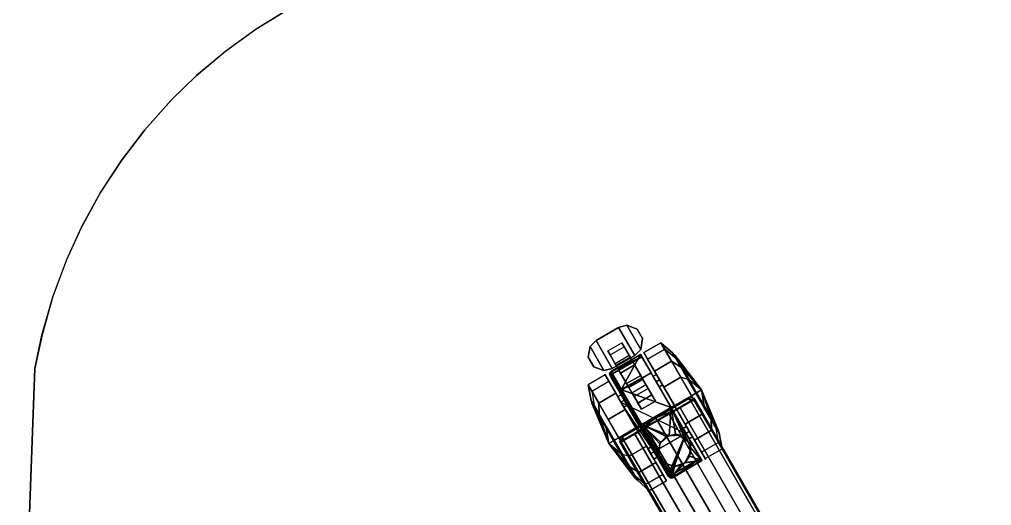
# Model space of a CAD drawing. Header units: inches. Extents: x -1507 to 39677, y -2256 to 26424.
# Drawn here: x 2665.9 to 2684.68, y 1595.8 to 1605.19 of the extents above; entities that cross this region are included whole.
import ezdxf

# ---------------------------------------------------------------- set-up
doc = ezdxf.new("R2010")
doc.units = ezdxf.units.IN
doc.layers.add('table leg', color=7, linetype='Continuous')
doc.layers.add('table top', color=7, linetype='Continuous')

msp = doc.modelspace()

# ---------------------------------------------------------------- linework, layer by layer
at = {"layer": 'table leg'}
for points in [[(2677.351, 1598.447, 120.609), (2677.038, 1598.988, 120.609), (2677.471, 1599.238, 120.609), (2677.784, 1598.697, 120.609)], [(2677.351, 1598.447, 120.769), (2677.784, 1598.697, 120.769), (2677.471, 1599.238, 120.769), (2677.038, 1598.988, 120.769)], [(2677.471, 1599.238, 120.769), (2677.471, 1599.238, 120.609), (2677.038, 1598.988, 120.609), (2677.038, 1598.988, 120.769)], [(2677.471, 1599.238, 120.609), (2677.631, 1599.28, 120.609), (2677.9, 1598.814, 120.609), (2677.784, 1598.697, 120.609)], [(2677.471, 1599.238, 120.769), (2677.784, 1598.697, 120.769), (2677.9, 1598.814, 120.769), (2677.631, 1599.28, 120.769)], [(2677.631, 1599.28, 120.609), (2677.471, 1599.238, 120.609), (2677.471, 1599.238, 120.769), (2677.631, 1599.28, 120.769)], [(2677.9, 1598.814, 120.609), (2677.631, 1599.28, 120.609), (2677.829, 1599.206, 120.609), (2677.935, 1599.023, 120.609)], [(2677.9, 1598.814, 120.769), (2677.935, 1599.023, 120.769), (2677.829, 1599.206, 120.769), (2677.631, 1599.28, 120.769)], [(2677.829, 1599.206, 120.769), (2677.829, 1599.206, 120.609), (2677.631, 1599.28, 120.609), (2677.631, 1599.28, 120.769)], [(2677.935, 1599.023, 120.609), (2677.829, 1599.206, 120.609), (2677.829, 1599.206, 120.769), (2677.935, 1599.023, 120.769)], [(2676.922, 1598.871, 120.609), (2677.038, 1598.988, 120.609), (2677.351, 1598.447, 120.609), (2677.191, 1598.405, 120.609)], [(2676.922, 1598.871, 120.769), (2677.191, 1598.405, 120.769), (2677.351, 1598.447, 120.769), (2677.038, 1598.988, 120.769)], [(2677.038, 1598.988, 120.769), (2677.038, 1598.988, 120.609), (2676.922, 1598.871, 120.609), (2676.922, 1598.871, 120.769)], [(2677.9, 1598.814, 120.769), (2677.9, 1598.814, 120.609), (2677.935, 1599.023, 120.609), (2677.935, 1599.023, 120.769)], [(2678.291, 1598.943, 121.138), (2678.363, 1598.819, 120.329), (2678.031, 1598.628, 120.329), (2677.96, 1598.752, 121.138)], [(2678.496, 1598.587, 121.848), (2678.291, 1598.943, 121.138), (2677.96, 1598.752, 121.138), (2678.165, 1598.396, 121.848)], [(2678.496, 1598.587, 121.848), (2678.677, 1598.472, 121.622), (2678.522, 1598.74, 121.086), (2678.291, 1598.943, 121.138)], [(2678.291, 1598.943, 121.138), (2678.522, 1598.74, 121.086), (2678.576, 1598.646, 120.477), (2678.363, 1598.819, 120.329)], [(2676.993, 1598.479, 120.609), (2676.887, 1598.662, 120.609), (2676.922, 1598.871, 120.609), (2677.191, 1598.405, 120.609)], [(2676.993, 1598.479, 120.769), (2677.191, 1598.405, 120.769), (2676.922, 1598.871, 120.769), (2676.887, 1598.662, 120.769)], [(2676.922, 1598.871, 120.609), (2676.887, 1598.662, 120.609), (2676.887, 1598.662, 120.769), (2676.922, 1598.871, 120.769)], [(2677.58, 1598.864, 120.205), (2677.738, 1598.592, 119.937), (2677.465, 1598.434, 119.937), (2677.308, 1598.707, 120.205)], [(2677.784, 1598.697, 120.609), (2677.9, 1598.814, 120.609), (2677.9, 1598.814, 120.769), (2677.784, 1598.697, 120.769)], [(2678.363, 1598.819, 120.329), (2678.677, 1598.275, 119.802), (2678.346, 1598.084, 119.802), (2678.031, 1598.628, 120.329)], [(2678.363, 1598.819, 120.329), (2678.576, 1598.646, 120.477), (2678.812, 1598.236, 120.08), (2678.677, 1598.275, 119.802)], [(2676.887, 1598.662, 120.769), (2676.887, 1598.662, 120.609), (2676.993, 1598.479, 120.609), (2676.993, 1598.479, 120.769)], [(2677.337, 1598.381, 121.126), (2677.337, 1598.381, 121.126), (2677.895, 1598.715, 121.132), (2677.329, 1598.395, 121.095)], [(2677.92, 1598.67, 120.529), (2677.92, 1598.67, 120.529), (2677.329, 1598.395, 121.095), (2677.895, 1598.715, 121.132)], [(2677.329, 1598.395, 121.095), (2677.329, 1598.395, 121.095), (2677.92, 1598.67, 120.529), (2677.358, 1598.345, 120.529)], [(2677.529, 1598.048, 121.835), (2677.529, 1598.048, 121.835), (2677.895, 1598.715, 121.132), (2677.337, 1598.381, 121.126)], [(2677.351, 1598.447, 120.769), (2677.351, 1598.447, 120.609), (2677.784, 1598.697, 120.609), (2677.784, 1598.697, 120.769)], [(2677.696, 1598.664, 120.373), (2677.679, 1598.694, 120.609), (2677.406, 1598.537, 120.609), (2677.423, 1598.507, 120.373)], [(2677.782, 1598.516, 120.208), (2677.696, 1598.664, 120.373), (2677.423, 1598.507, 120.373), (2677.509, 1598.358, 120.208)], [(2677.738, 1598.592, 119.937), (2677.944, 1598.234, 119.911), (2677.672, 1598.077, 119.911), (2677.465, 1598.434, 119.937)], [(2677.895, 1598.715, 121.132), (2677.895, 1598.715, 121.132), (2677.529, 1598.048, 121.835), (2678.099, 1598.361, 121.847)], [(2678.882, 1597.919, 122.129), (2678.496, 1598.587, 121.848), (2678.165, 1598.396, 121.848), (2678.551, 1597.728, 122.129)], [(2678.882, 1597.919, 122.129), (2678.967, 1597.968, 121.833), (2678.677, 1598.472, 121.622), (2678.496, 1598.587, 121.848)], [(2678.612, 1598.613, 120.504), (2678.576, 1598.646, 120.477), (2678.522, 1598.74, 121.086), (2678.561, 1598.701, 121.077)], [(2678.561, 1598.701, 121.077), (2678.522, 1598.74, 121.086), (2678.677, 1598.472, 121.622), (2678.707, 1598.449, 121.58)], [(2679.075, 1598.031, 120.929), (2679.075, 1598.031, 120.929), (2678.561, 1598.701, 121.077), (2678.707, 1598.449, 121.58)], [(2679.075, 1598.031, 120.929), (2679.075, 1598.031, 120.929), (2678.612, 1598.613, 120.504), (2678.561, 1598.701, 121.077)], [(2678.834, 1598.227, 120.13), (2678.812, 1598.236, 120.08), (2678.576, 1598.646, 120.477), (2678.612, 1598.613, 120.504)], [(2678.834, 1598.227, 120.13), (2678.834, 1598.227, 120.13), (2678.612, 1598.613, 120.504), (2679.075, 1598.031, 120.929)], [(2676.993, 1598.479, 120.609), (2677.191, 1598.405, 120.609), (2677.191, 1598.405, 120.769), (2676.993, 1598.479, 120.769)], [(2677.191, 1598.405, 120.769), (2677.191, 1598.405, 120.609), (2677.351, 1598.447, 120.609), (2677.351, 1598.447, 120.769)], [(2677.494, 1598.004, 121.811), (2677.507, 1598.029, 121.829), (2677.308, 1598.374, 121.094), (2677.299, 1598.342, 121.091)], [(2677.334, 1598.319, 120.529), (2677.334, 1598.319, 120.529), (2677.299, 1598.342, 121.091), (2677.308, 1598.374, 121.094)], [(2677.308, 1598.374, 121.094), (2677.308, 1598.374, 121.094), (2677.329, 1598.395, 121.095), (2677.338, 1598.323, 120.529)], [(2677.329, 1598.395, 121.095), (2677.329, 1598.395, 121.095), (2677.308, 1598.374, 121.094), (2677.337, 1598.381, 121.126)], [(2677.337, 1598.381, 121.126), (2677.308, 1598.374, 121.094), (2677.507, 1598.029, 121.829), (2677.529, 1598.048, 121.835)], [(2677.308, 1598.374, 121.094), (2677.308, 1598.374, 121.094), (2677.338, 1598.323, 120.529), (2677.334, 1598.319, 120.529)], [(2677.358, 1598.345, 120.529), (2677.358, 1598.345, 120.529), (2677.338, 1598.323, 120.529), (2677.329, 1598.395, 121.095)], [(2677.9, 1598.31, 120.182), (2677.782, 1598.516, 120.208), (2677.509, 1598.358, 120.208), (2677.628, 1598.153, 120.182)], [(2678.707, 1598.449, 121.58), (2678.677, 1598.472, 121.622), (2678.967, 1597.968, 121.833), (2678.98, 1597.976, 121.779)], [(2678.707, 1598.449, 121.58), (2678.707, 1598.449, 121.58), (2678.98, 1597.976, 121.779), (2679.075, 1598.031, 120.929)], [(2676.884, 1598.13, 121.138), (2677.089, 1597.775, 121.848), (2677.421, 1597.966, 121.848), (2677.215, 1598.322, 121.138)], [(2677.27, 1597.462, 119.802), (2676.955, 1598.007, 120.329), (2677.287, 1598.198, 120.329), (2677.601, 1597.654, 119.802)], [(2677.299, 1598.342, 121.091), (2677.299, 1598.342, 121.091), (2677.334, 1598.319, 120.529), (2677.331, 1598.29, 120.529)], [(2677.307, 1598.313, 121.087), (2677.497, 1597.984, 121.789), (2677.494, 1598.004, 121.811), (2677.299, 1598.342, 121.091)], [(2677.307, 1598.313, 121.087), (2677.307, 1598.313, 121.087), (2677.299, 1598.342, 121.091), (2677.33, 1598.279, 120.529)], [(2677.299, 1598.342, 121.091), (2677.299, 1598.342, 121.091), (2677.331, 1598.29, 120.529), (2677.33, 1598.279, 120.529)], [(2677.33, 1598.279, 120.529), (2677.33, 1598.279, 120.529), (2677.338, 1598.26, 120.529), (2677.307, 1598.313, 121.087)], [(2677.538, 1598.034, 121.841), (2677.538, 1598.034, 121.841), (2678.099, 1598.361, 121.847), (2677.529, 1598.048, 121.835)], [(2678.099, 1598.361, 121.847), (2678.099, 1598.361, 121.847), (2677.538, 1598.034, 121.841), (2678.486, 1597.691, 122.129)], [(2678.002, 1598.134, 120.306), (2677.9, 1598.31, 120.182), (2677.628, 1598.153, 120.182), (2677.729, 1597.977, 120.306)], [(2677.944, 1598.234, 119.911), (2678.117, 1597.935, 120.139), (2677.844, 1597.778, 120.139), (2677.672, 1598.077, 119.911)], [(2678.139, 1598.293, 121.012), (2678.254, 1598.093, 121.452), (2678.319, 1598.131, 121.452), (2678.204, 1598.33, 121.012)], [(2678.677, 1598.275, 119.802), (2679.087, 1597.564, 119.802), (2678.756, 1597.373, 119.802), (2678.346, 1598.084, 119.802)], [(2678.98, 1597.976, 120.079), (2678.967, 1597.968, 120.025), (2678.812, 1598.236, 120.08), (2678.834, 1598.227, 120.13)], [(2679.075, 1598.031, 120.929), (2679.075, 1598.031, 120.929), (2678.98, 1597.976, 120.079), (2678.834, 1598.227, 120.13)], [(2676.955, 1598.007, 120.329), (2676.999, 1597.736, 120.477), (2676.945, 1597.829, 121.086), (2676.884, 1598.13, 121.138)], [(2676.884, 1598.13, 121.138), (2676.945, 1597.829, 121.086), (2677.1, 1597.561, 121.622), (2677.089, 1597.775, 121.848)], [(2677.878, 1597.339, 122.098), (2677.898, 1597.351, 122.122), (2677.507, 1598.029, 121.829), (2677.494, 1598.004, 121.811)], [(2677.497, 1597.984, 121.789), (2677.871, 1597.336, 122.069), (2677.878, 1597.339, 122.098), (2677.494, 1598.004, 121.811)], [(2677.529, 1598.048, 121.835), (2677.529, 1598.048, 121.835), (2677.507, 1598.029, 121.829), (2677.538, 1598.034, 121.841)], [(2677.538, 1598.034, 121.841), (2677.507, 1598.029, 121.829), (2677.898, 1597.351, 122.122), (2677.923, 1597.366, 122.129)], [(2677.923, 1597.366, 122.129), (2677.923, 1597.366, 122.129), (2678.486, 1597.691, 122.129), (2677.538, 1598.034, 121.841)], [(2678.254, 1598.093, 121.452), (2678.486, 1597.691, 121.629), (2678.551, 1597.728, 121.629), (2678.319, 1598.131, 121.452)], [(2679.075, 1598.031, 120.929), (2679.075, 1598.031, 120.929), (2679.125, 1597.724, 120.13), (2678.98, 1597.976, 120.079)], [(2679.075, 1598.031, 120.929), (2679.075, 1598.031, 120.929), (2678.98, 1597.976, 121.779), (2679.253, 1597.503, 121.58)], [(2679.075, 1598.031, 120.929), (2679.075, 1598.031, 120.929), (2679.348, 1597.338, 120.504), (2679.125, 1597.724, 120.13)], [(2679.075, 1598.031, 120.929), (2679.075, 1598.031, 120.929), (2679.398, 1597.251, 121.077), (2679.348, 1597.338, 120.504)], [(2679.253, 1597.503, 121.58), (2679.253, 1597.503, 121.58), (2679.398, 1597.251, 121.077), (2679.075, 1598.031, 120.929)], [(2677.104, 1597.524, 121.58), (2677.1, 1597.561, 121.622), (2676.945, 1597.829, 121.086), (2676.959, 1597.775, 121.077)], [(2676.959, 1597.775, 121.077), (2676.945, 1597.829, 121.086), (2676.999, 1597.736, 120.477), (2677.009, 1597.688, 120.504)], [(2677.089, 1597.775, 121.848), (2677.475, 1597.107, 122.129), (2677.806, 1597.298, 122.129), (2677.421, 1597.966, 121.848)], [(2677.459, 1597.9, 121.012), (2677.574, 1597.701, 121.452), (2677.639, 1597.738, 121.452), (2677.524, 1597.938, 121.012)], [(2678.94, 1597.866, 122.292), (2678.839, 1597.894, 122.289), (2677.518, 1597.132, 122.289), (2677.491, 1597.03, 122.292)], [(2678.831, 1597.864, 122.918), (2678.839, 1597.894, 122.289), (2677.518, 1597.132, 122.289), (2677.548, 1597.124, 122.918)], [(2677.548, 1597.124, 122.918), (2678.191, 1597.492, 122.976), (2678.831, 1597.864, 122.918)], [(2678.117, 1597.935, 120.139), (2678.186, 1597.815, 120.529), (2677.914, 1597.657, 120.529), (2677.844, 1597.778, 120.139)], [(2678.831, 1597.864, 122.918), (2678.191, 1597.492, 122.976), (2678.662, 1597.685, 123.023), (2678.875, 1597.808, 122.989)], [(2679.268, 1597.251, 121.848), (2678.882, 1597.919, 122.129), (2678.551, 1597.728, 122.129), (2678.937, 1597.06, 121.848)], [(2681.821, 1592.688, 123.445), (2678.875, 1597.808, 122.989), (2678.662, 1597.685, 123.023), (2681.611, 1592.566, 123.484)], [(2678.831, 1597.864, 122.918), (2678.932, 1597.836, 122.918), (2678.94, 1597.866, 122.292), (2678.839, 1597.894, 122.289)], [(2678.831, 1597.864, 122.918), (2678.831, 1597.864, 122.918), (2678.875, 1597.808, 122.989), (2678.932, 1597.836, 122.918)], [(2678.932, 1597.836, 122.918), (2678.875, 1597.808, 122.989), (2681.821, 1592.688, 123.445), (2681.871, 1592.712, 123.375)], [(2679.268, 1597.251, 121.848), (2679.258, 1597.465, 121.622), (2678.967, 1597.968, 121.833), (2678.882, 1597.919, 122.129)], [(2678.98, 1597.976, 121.779), (2678.967, 1597.968, 121.833), (2679.258, 1597.465, 121.622), (2679.253, 1597.503, 121.58)], [(2679.125, 1597.724, 120.13), (2679.122, 1597.701, 120.08), (2678.967, 1597.968, 120.025), (2678.98, 1597.976, 120.079)], [(2677.282, 1596.996, 120.929), (2677.282, 1596.996, 120.929), (2676.959, 1597.775, 121.077), (2677.009, 1597.688, 120.504)], [(2677.104, 1597.524, 121.58), (2677.104, 1597.524, 121.58), (2676.959, 1597.775, 121.077), (2677.282, 1596.996, 120.929)], [(2677.009, 1597.688, 120.504), (2676.999, 1597.736, 120.477), (2677.236, 1597.326, 120.08), (2677.232, 1597.302, 120.13)], [(2677.282, 1596.996, 120.929), (2677.282, 1596.996, 120.929), (2677.009, 1597.688, 120.504), (2677.232, 1597.302, 120.13)], [(2677.089, 1597.775, 121.848), (2677.1, 1597.561, 121.622), (2677.39, 1597.058, 121.833), (2677.475, 1597.107, 122.129)], [(2677.68, 1596.752, 119.802), (2677.27, 1597.462, 119.802), (2677.601, 1597.654, 119.802), (2678.012, 1596.943, 119.802)], [(2677.519, 1597.796, 120.529), (2677.519, 1597.796, 120.529), (2678.773, 1597.193, 120.529), (2678.158, 1596.838, 120.529)], [(2677.574, 1597.701, 121.452), (2677.806, 1597.298, 121.629), (2677.871, 1597.336, 121.629), (2677.639, 1597.738, 121.452)], [(2678.486, 1597.691, 122.129), (2678.486, 1597.691, 122.129), (2677.923, 1597.366, 122.129), (2678.45, 1597.145, 122.04)], [(2678.662, 1597.685, 123.023), (2678.191, 1597.492, 122.976), (2678.224, 1597.432, 123.07), (2678.447, 1597.561, 123.048)], [(2681.611, 1592.566, 123.484), (2678.662, 1597.685, 123.023), (2678.447, 1597.561, 123.048), (2681.394, 1592.441, 123.521)], [(2678.45, 1597.145, 122.04), (2678.45, 1597.145, 122.04), (2678.57, 1597.176, 122.026), (2678.486, 1597.691, 122.129)], [(2678.486, 1597.691, 121.629), (2678.719, 1597.288, 121.452), (2678.784, 1597.326, 121.452), (2678.551, 1597.728, 121.629)], [(2678.486, 1597.691, 122.129), (2678.57, 1597.176, 122.026), (2678.655, 1597.144, 121.988), (2678.747, 1597.109, 121.948)], [(2678.486, 1597.691, 122.129), (2678.486, 1597.691, 122.129), (2678.821, 1597.018, 121.863), (2678.873, 1597.021, 121.847)], [(2678.821, 1597.018, 121.863), (2678.821, 1597.018, 121.863), (2678.486, 1597.691, 122.129), (2678.758, 1597.1, 121.94)], [(2678.486, 1597.691, 122.129), (2678.486, 1597.691, 122.129), (2678.747, 1597.109, 121.948), (2678.758, 1597.1, 121.94)], [(2679.348, 1597.338, 120.504), (2679.359, 1597.29, 120.477), (2679.122, 1597.701, 120.08), (2679.125, 1597.724, 120.13)], [(2677.377, 1597.051, 121.779), (2677.39, 1597.058, 121.833), (2677.1, 1597.561, 121.622), (2677.104, 1597.524, 121.58)], [(2677.282, 1596.996, 120.929), (2677.282, 1596.996, 120.929), (2677.377, 1597.051, 121.779), (2677.104, 1597.524, 121.58)], [(2678.191, 1597.492, 122.976), (2677.548, 1597.124, 122.918), (2677.574, 1597.057, 122.989), (2677.787, 1597.18, 123.023)], [(2678.001, 1597.304, 123.048), (2678.224, 1597.432, 123.07), (2678.191, 1597.492, 122.976), (2677.787, 1597.18, 123.023)], [(2678.224, 1597.432, 123.07), (2678.001, 1597.304, 123.048), (2680.962, 1592.192, 123.521), (2681.179, 1592.317, 123.542)], [(2681.177, 1592.316, 123.542), (2681.394, 1592.441, 123.521), (2678.447, 1597.561, 123.048), (2678.224, 1597.432, 123.07)], [(2679.087, 1597.564, 119.802), (2679.402, 1597.019, 120.329), (2679.071, 1596.828, 120.329), (2678.756, 1597.373, 119.802)], [(2679.253, 1597.503, 121.58), (2679.258, 1597.465, 121.622), (2679.412, 1597.197, 121.086), (2679.398, 1597.251, 121.077)], [(2679.473, 1596.896, 121.138), (2679.412, 1597.197, 121.086), (2679.258, 1597.465, 121.622), (2679.268, 1597.251, 121.848)], [(2677.232, 1597.302, 120.13), (2677.236, 1597.326, 120.08), (2677.39, 1597.058, 120.025), (2677.377, 1597.051, 120.079)], [(2677.282, 1596.996, 120.929), (2677.282, 1596.996, 120.929), (2677.232, 1597.302, 120.13), (2677.377, 1597.051, 120.079)], [(2677.475, 1597.107, 122.129), (2677.861, 1596.439, 121.848), (2678.192, 1596.63, 121.848), (2677.806, 1597.298, 122.129)], [(2680.962, 1592.192, 123.521), (2678.001, 1597.304, 123.048), (2677.787, 1597.18, 123.023), (2680.745, 1592.067, 123.484)], [(2677.806, 1597.298, 121.629), (2678.039, 1596.896, 121.452), (2678.104, 1596.933, 121.452), (2677.871, 1597.336, 121.629)], [(2677.871, 1597.336, 122.069), (2678.245, 1596.688, 121.789), (2678.261, 1596.675, 121.811), (2677.878, 1597.339, 122.098)], [(2678.261, 1596.675, 121.811), (2678.29, 1596.673, 121.829), (2677.898, 1597.351, 122.122), (2677.878, 1597.339, 122.098)], [(2678.283, 1596.707, 121.863), (2678.283, 1596.707, 121.863), (2677.923, 1597.366, 122.129), (2677.898, 1597.351, 122.122)], [(2678.29, 1596.673, 121.829), (2678.29, 1596.673, 121.829), (2678.283, 1596.707, 121.863), (2677.898, 1597.351, 122.122)], [(2677.923, 1597.366, 122.129), (2677.923, 1597.366, 122.129), (2678.283, 1596.707, 121.863), (2678.247, 1596.805, 121.94)], [(2678.391, 1597.13, 122.047), (2678.391, 1597.13, 122.047), (2678.45, 1597.145, 122.04), (2677.923, 1597.366, 122.129)], [(2678.247, 1596.805, 121.94), (2678.247, 1596.805, 121.94), (2678.247, 1596.809, 121.942), (2677.923, 1597.366, 122.129)], [(2678.267, 1596.987, 122.02), (2678.267, 1596.987, 122.02), (2677.923, 1597.366, 122.129), (2678.247, 1596.809, 121.942)], [(2677.923, 1597.366, 122.129), (2677.923, 1597.366, 122.129), (2678.267, 1596.987, 122.02), (2678.29, 1597.014, 122.025)], [(2678.29, 1597.014, 122.025), (2678.29, 1597.014, 122.025), (2678.391, 1597.13, 122.047), (2677.923, 1597.366, 122.129)], [(2678.719, 1597.288, 121.452), (2678.834, 1597.089, 121.012), (2678.899, 1597.126, 121.012), (2678.784, 1597.326, 121.452)], [(2679.473, 1596.896, 121.138), (2679.268, 1597.251, 121.848), (2678.937, 1597.06, 121.848), (2679.142, 1596.705, 121.138)], [(2679.398, 1597.251, 121.077), (2679.412, 1597.197, 121.086), (2679.359, 1597.29, 120.477), (2679.348, 1597.338, 120.504)], [(2679.402, 1597.019, 120.329), (2679.359, 1597.29, 120.477), (2679.412, 1597.197, 121.086), (2679.473, 1596.896, 121.138)], [(2677.282, 1596.996, 120.929), (2677.282, 1596.996, 120.929), (2677.377, 1597.051, 120.079), (2677.523, 1596.799, 120.13)], [(2677.651, 1596.577, 121.58), (2677.651, 1596.577, 121.58), (2677.377, 1597.051, 121.779), (2677.282, 1596.996, 120.929)], [(2677.651, 1596.577, 121.58), (2677.681, 1596.555, 121.622), (2677.39, 1597.058, 121.833), (2677.377, 1597.051, 121.779)], [(2677.377, 1597.051, 120.079), (2677.39, 1597.058, 120.025), (2677.545, 1596.79, 120.08), (2677.523, 1596.799, 120.13)], [(2677.475, 1597.107, 122.129), (2677.39, 1597.058, 121.833), (2677.681, 1596.555, 121.622), (2677.861, 1596.439, 121.848)], [(2677.521, 1597.021, 122.918), (2677.548, 1597.124, 122.918), (2677.518, 1597.132, 122.289), (2677.491, 1597.03, 122.292)], [(2677.548, 1597.124, 122.918), (2677.548, 1597.124, 122.918), (2677.521, 1597.021, 122.918), (2677.574, 1597.057, 122.989)], [(2680.488, 1591.914, 123.375), (2680.535, 1591.945, 123.445), (2677.574, 1597.057, 122.989), (2677.521, 1597.021, 122.918)], [(2680.745, 1592.067, 123.484), (2677.787, 1597.18, 123.023), (2677.574, 1597.057, 122.989), (2680.535, 1591.945, 123.445)], [(2678.447, 1597.157, 122.329), (2678.447, 1597.157, 122.329), (2678.29, 1597.014, 122.025), (2678.283, 1597.02, 122.329)], [(2678.29, 1597.014, 122.025), (2678.29, 1597.014, 122.025), (2678.447, 1597.157, 122.329), (2678.391, 1597.13, 122.047)], [(2678.45, 1597.145, 122.04), (2678.45, 1597.145, 122.04), (2678.391, 1597.13, 122.047), (2678.447, 1597.157, 122.329)], [(2678.46, 1596.379, 120.529), (2678.46, 1596.379, 120.529), (2678.428, 1596.391, 120.529), (2678.773, 1597.193, 120.529)], [(2678.45, 1597.145, 122.04), (2678.45, 1597.145, 122.04), (2678.447, 1597.157, 122.329), (2678.661, 1597.157, 122.329)], [(2678.661, 1597.157, 122.329), (2678.661, 1597.157, 122.329), (2678.57, 1597.176, 122.026), (2678.45, 1597.145, 122.04)], [(2678.46, 1596.379, 120.529), (2678.773, 1597.193, 120.529), (2678.489, 1596.386, 120.529), (2678.46, 1596.379, 120.529)], [(2678.57, 1597.176, 122.026), (2678.57, 1597.176, 122.026), (2678.661, 1597.157, 122.329), (2678.655, 1597.144, 121.988)], [(2678.824, 1597.02, 122.329), (2678.824, 1597.02, 122.329), (2678.655, 1597.144, 121.988), (2678.661, 1597.157, 122.329)], [(2678.655, 1597.144, 121.988), (2678.655, 1597.144, 121.988), (2678.824, 1597.02, 122.329), (2678.747, 1597.109, 121.948)], [(2678.758, 1597.1, 121.94), (2678.758, 1597.1, 121.94), (2678.747, 1597.109, 121.948), (2678.824, 1597.02, 122.329)], [(2678.824, 1597.02, 122.329), (2678.835, 1596.999, 121.846), (2678.821, 1597.018, 121.863), (2678.758, 1597.1, 121.94)], [(2678.834, 1597.089, 121.012), (2678.773, 1597.193, 120.529), (2678.838, 1597.231, 120.529), (2678.899, 1597.126, 121.012)], [(2677.282, 1596.996, 120.929), (2677.282, 1596.996, 120.929), (2677.796, 1596.326, 121.077), (2677.651, 1596.577, 121.58)], [(2677.282, 1596.996, 120.929), (2677.282, 1596.996, 120.929), (2677.745, 1596.413, 120.504), (2677.796, 1596.326, 121.077)], [(2677.523, 1596.799, 120.13), (2677.523, 1596.799, 120.13), (2677.745, 1596.413, 120.504), (2677.282, 1596.996, 120.929)], [(2677.995, 1596.207, 120.329), (2677.68, 1596.752, 119.802), (2678.012, 1596.943, 119.802), (2678.326, 1596.398, 120.329)], [(2678.039, 1596.896, 121.452), (2678.154, 1596.696, 121.012), (2678.219, 1596.734, 121.012), (2678.104, 1596.933, 121.452)], [(2678.283, 1597.02, 122.329), (2678.283, 1597.02, 122.329), (2678.267, 1596.987, 122.02), (2678.246, 1596.809, 122.329)], [(2678.247, 1596.809, 121.942), (2678.247, 1596.809, 121.942), (2678.246, 1596.809, 122.329), (2678.267, 1596.987, 122.02)], [(2678.267, 1596.987, 122.02), (2678.267, 1596.987, 122.02), (2678.283, 1597.02, 122.329), (2678.29, 1597.014, 122.025)], [(2678.835, 1596.999, 121.846), (2678.835, 1596.999, 121.846), (2678.873, 1597.021, 121.847), (2678.821, 1597.018, 121.863)], [(2678.861, 1596.809, 122.329), (2678.836, 1596.998, 121.846), (2678.835, 1596.999, 121.846), (2678.824, 1597.02, 122.329)], [(2678.835, 1596.999, 121.846), (2678.835, 1596.999, 121.846), (2678.836, 1596.998, 121.846), (2678.873, 1597.021, 121.847)], [(2678.861, 1596.922, 121.773), (2678.861, 1596.922, 121.773), (2678.873, 1597.021, 121.847), (2678.836, 1596.998, 121.846)], [(2678.861, 1596.922, 121.773), (2678.861, 1596.922, 121.773), (2678.836, 1596.998, 121.846), (2678.861, 1596.809, 122.329)], [(2679.078, 1596.666, 121.132), (2678.861, 1596.922, 121.773), (2678.85, 1596.811, 121.662), (2678.845, 1596.75, 121.601)], [(2678.861, 1596.922, 121.773), (2678.861, 1596.922, 121.773), (2678.861, 1596.809, 122.329), (2678.85, 1596.811, 121.662)], [(2678.873, 1597.021, 121.847), (2678.873, 1597.021, 121.847), (2678.861, 1596.922, 121.773), (2679.078, 1596.666, 121.132)], [(2677.523, 1596.799, 120.13), (2677.545, 1596.79, 120.08), (2677.782, 1596.38, 120.477), (2677.745, 1596.413, 120.504)], [(2677.995, 1596.207, 120.329), (2677.782, 1596.38, 120.477), (2677.545, 1596.79, 120.08), (2677.68, 1596.752, 119.802)], [(2678.154, 1596.696, 121.012), (2678.094, 1596.801, 120.529), (2678.158, 1596.838, 120.529), (2678.219, 1596.734, 121.012)], [(2678.245, 1596.688, 121.789), (2678.436, 1596.358, 121.087), (2678.456, 1596.337, 121.091), (2678.261, 1596.675, 121.811)], [(2678.246, 1596.809, 122.329), (2678.246, 1596.809, 122.329), (2678.247, 1596.809, 121.942), (2678.247, 1596.805, 121.94)], [(2678.246, 1596.809, 122.329), (2678.246, 1596.809, 122.329), (2678.247, 1596.805, 121.94), (2678.353, 1596.624, 122.329)], [(2678.283, 1596.707, 121.863), (2678.283, 1596.707, 121.863), (2678.353, 1596.624, 122.329), (2678.247, 1596.805, 121.94)], [(2678.456, 1596.337, 121.091), (2678.489, 1596.328, 121.094), (2678.29, 1596.673, 121.829), (2678.261, 1596.675, 121.811)], [(2678.353, 1596.624, 122.329), (2678.353, 1596.624, 122.329), (2678.283, 1596.707, 121.863), (2678.306, 1596.68, 121.832)], [(2678.283, 1596.707, 121.863), (2678.283, 1596.707, 121.863), (2678.29, 1596.673, 121.829), (2678.306, 1596.68, 121.832)], [(2678.35, 1596.627, 121.773), (2678.35, 1596.627, 121.773), (2678.306, 1596.68, 121.832), (2678.29, 1596.673, 121.829)], [(2678.35, 1596.627, 121.773), (2678.35, 1596.627, 121.773), (2678.353, 1596.624, 122.329), (2678.306, 1596.68, 121.832)], [(2678.489, 1596.386, 120.529), (2678.489, 1596.386, 120.529), (2679.052, 1596.711, 120.529), (2678.517, 1596.336, 121.095)], [(2679.078, 1596.666, 121.132), (2679.078, 1596.666, 121.132), (2678.517, 1596.336, 121.095), (2679.052, 1596.711, 120.529)], [(2678.759, 1596.628, 121.498), (2678.759, 1596.628, 121.498), (2678.845, 1596.75, 121.601), (2678.754, 1596.625, 121.497)], [(2678.755, 1596.624, 122.329), (2678.755, 1596.624, 122.329), (2678.754, 1596.625, 121.497), (2678.845, 1596.75, 121.601)], [(2678.755, 1596.624, 122.329), (2678.755, 1596.624, 122.329), (2678.85, 1596.811, 121.662), (2678.861, 1596.809, 122.329)], [(2678.85, 1596.811, 121.662), (2678.85, 1596.811, 121.662), (2678.755, 1596.624, 122.329), (2678.845, 1596.75, 121.601)], [(2678.759, 1596.628, 121.498), (2678.759, 1596.628, 121.498), (2679.078, 1596.666, 121.132), (2678.845, 1596.75, 121.601)], [(2677.796, 1596.326, 121.077), (2677.835, 1596.287, 121.086), (2677.681, 1596.555, 121.622), (2677.651, 1596.577, 121.58)], [(2677.861, 1596.439, 121.848), (2677.681, 1596.555, 121.622), (2677.835, 1596.287, 121.086), (2678.066, 1596.084, 121.138)], [(2677.861, 1596.439, 121.848), (2678.066, 1596.084, 121.138), (2678.397, 1596.275, 121.138), (2678.192, 1596.63, 121.848)], [(2678.51, 1596.35, 121.127), (2678.51, 1596.35, 121.127), (2678.29, 1596.673, 121.829), (2678.489, 1596.328, 121.094)], [(2678.29, 1596.673, 121.829), (2678.29, 1596.673, 121.829), (2678.51, 1596.35, 121.127), (2678.35, 1596.627, 121.773)], [(2678.353, 1596.624, 122.329), (2678.353, 1596.624, 122.329), (2678.35, 1596.627, 121.773), (2678.353, 1596.626, 121.769)], [(2678.353, 1596.626, 121.769), (2678.353, 1596.626, 121.769), (2678.35, 1596.627, 121.773), (2678.51, 1596.35, 121.127)], [(2678.549, 1596.551, 121.564), (2678.554, 1596.551, 122.329), (2678.353, 1596.624, 122.329), (2678.353, 1596.626, 121.769)], [(2678.51, 1596.35, 121.127), (2678.51, 1596.35, 121.127), (2678.549, 1596.551, 121.564), (2678.353, 1596.626, 121.769)], [(2678.517, 1596.336, 121.095), (2678.517, 1596.336, 121.095), (2679.078, 1596.666, 121.132), (2678.51, 1596.35, 121.127)], [(2678.754, 1596.625, 121.497), (2678.754, 1596.625, 121.497), (2678.51, 1596.35, 121.127), (2679.078, 1596.666, 121.132)], [(2678.51, 1596.35, 121.127), (2678.51, 1596.35, 121.127), (2678.754, 1596.625, 121.497), (2678.674, 1596.575, 121.492)], [(2678.674, 1596.575, 121.492), (2678.674, 1596.575, 121.492), (2678.554, 1596.552, 121.561), (2678.51, 1596.35, 121.127)], [(2678.549, 1596.551, 121.564), (2678.549, 1596.551, 121.564), (2678.51, 1596.35, 121.127), (2678.554, 1596.552, 121.561)], [(2678.554, 1596.552, 121.561), (2678.554, 1596.552, 121.561), (2678.554, 1596.551, 122.329), (2678.549, 1596.551, 121.564)], [(2678.554, 1596.551, 122.329), (2678.554, 1596.551, 122.329), (2678.674, 1596.575, 121.492), (2678.755, 1596.624, 122.329)], [(2678.674, 1596.575, 121.492), (2678.674, 1596.575, 121.492), (2678.554, 1596.551, 122.329), (2678.554, 1596.552, 121.561)], [(2678.754, 1596.625, 121.497), (2678.754, 1596.625, 121.497), (2678.755, 1596.624, 122.329), (2678.674, 1596.575, 121.492)], [(2679.078, 1596.666, 121.132), (2679.078, 1596.666, 121.132), (2678.759, 1596.628, 121.498), (2678.754, 1596.625, 121.497)], [(2677.745, 1596.413, 120.504), (2677.782, 1596.38, 120.477), (2677.835, 1596.287, 121.086), (2677.796, 1596.326, 121.077)], [(2678.066, 1596.084, 121.138), (2677.835, 1596.287, 121.086), (2677.782, 1596.38, 120.477), (2677.995, 1596.207, 120.329)], [(2678.066, 1596.084, 121.138), (2677.995, 1596.207, 120.329), (2678.326, 1596.398, 120.329), (2678.397, 1596.275, 121.138)], [(2678.428, 1596.391, 120.529), (2678.456, 1596.337, 121.091), (2678.436, 1596.358, 121.087), (2678.405, 1596.411, 120.529)], [(2678.438, 1596.383, 120.529), (2678.438, 1596.383, 120.529), (2678.456, 1596.337, 121.091), (2678.428, 1596.391, 120.529)], [(2678.456, 1596.337, 121.091), (2678.456, 1596.337, 121.091), (2678.438, 1596.383, 120.529), (2678.46, 1596.379, 120.529)], [(2678.46, 1596.379, 120.529), (2678.46, 1596.379, 120.529), (2678.489, 1596.328, 121.094), (2678.456, 1596.337, 121.091)], [(2678.489, 1596.328, 121.094), (2678.489, 1596.328, 121.094), (2678.46, 1596.379, 120.529), (2678.466, 1596.379, 120.529)], [(2678.466, 1596.379, 120.529), (2678.466, 1596.379, 120.529), (2678.489, 1596.386, 120.529), (2678.489, 1596.328, 121.094)], [(2678.517, 1596.336, 121.095), (2678.517, 1596.336, 121.095), (2678.489, 1596.328, 121.094), (2678.489, 1596.386, 120.529)], [(2678.489, 1596.328, 121.094), (2678.489, 1596.328, 121.094), (2678.517, 1596.336, 121.095), (2678.51, 1596.35, 121.127)]]:
    msp.add_3dface(points, dxfattribs=at)
for points, invisible_edges in [([(2677.308, 1598.707, 120.205), (2677.308, 1598.707, 120.205), (2677.263, 1598.785, 120.609), (2677.535, 1598.942, 120.609)], 9), ([(2677.58, 1598.864, 120.205), (2677.58, 1598.864, 120.205), (2677.308, 1598.707, 120.205), (2677.535, 1598.942, 120.609)], 6), ([(2677.535, 1598.942, 120.609), (2677.535, 1598.942, 120.609), (2677.696, 1598.664, 120.373), (2677.58, 1598.864, 120.205)], 6), ([(2677.696, 1598.664, 120.373), (2677.696, 1598.664, 120.373), (2677.535, 1598.942, 120.609), (2677.679, 1598.694, 120.609)], 2), ([(2677.308, 1598.707, 120.205), (2677.308, 1598.707, 120.205), (2677.406, 1598.537, 120.609), (2677.263, 1598.785, 120.609)], 2), ([(2677.58, 1598.864, 120.205), (2677.58, 1598.864, 120.205), (2677.782, 1598.516, 120.208), (2677.738, 1598.592, 119.937)], 6), ([(2677.782, 1598.516, 120.208), (2677.782, 1598.516, 120.208), (2677.58, 1598.864, 120.205), (2677.696, 1598.664, 120.373)], 6), ([(2677.96, 1598.752, 121.138), (2677.96, 1598.752, 121.138), (2678.318, 1598.131, 121.452), (2678.165, 1598.396, 121.848)], 6), ([(2678.318, 1598.131, 121.452), (2678.318, 1598.131, 121.452), (2677.96, 1598.752, 121.138), (2678.203, 1598.33, 121.012)], 6), ([(2678.031, 1598.628, 120.329), (2678.031, 1598.628, 120.329), (2678.203, 1598.33, 121.012), (2677.96, 1598.752, 121.138)], 6), ([(2677.406, 1598.537, 120.609), (2677.406, 1598.537, 120.609), (2677.308, 1598.707, 120.205), (2677.423, 1598.507, 120.373)], 6), ([(2677.465, 1598.434, 119.937), (2677.465, 1598.434, 119.937), (2677.423, 1598.507, 120.373), (2677.308, 1598.707, 120.205)], 6), ([(2677.92, 1598.67, 120.529), (2677.92, 1598.67, 120.529), (2678.044, 1598.061, 120.529), (2677.358, 1598.345, 120.529)], 6), ([(2677.738, 1598.592, 119.937), (2677.738, 1598.592, 119.937), (2677.9, 1598.31, 120.182), (2677.944, 1598.234, 119.911)], 6), ([(2677.9, 1598.31, 120.182), (2677.9, 1598.31, 120.182), (2677.738, 1598.592, 119.937), (2677.782, 1598.516, 120.208)], 6), ([(2677.895, 1598.715, 121.132), (2677.895, 1598.715, 121.132), (2678.199, 1598.188, 120.529), (2677.92, 1598.67, 120.529)], 2), ([(2678.199, 1598.188, 120.529), (2678.199, 1598.188, 120.529), (2677.895, 1598.715, 121.132), (2678.139, 1598.293, 121.012)], 6), ([(2678.099, 1598.361, 121.847), (2678.099, 1598.361, 121.847), (2678.139, 1598.293, 121.012), (2677.895, 1598.715, 121.132)], 6), ([(2678.044, 1598.061, 120.529), (2678.044, 1598.061, 120.529), (2677.92, 1598.67, 120.529), (2678.199, 1598.188, 120.529)], 11), ([(2678.203, 1598.33, 121.012), (2678.203, 1598.33, 121.012), (2678.031, 1598.628, 120.329), (2678.264, 1598.226, 120.529)], 6), ([(2678.346, 1598.084, 119.802), (2678.346, 1598.084, 119.802), (2678.264, 1598.226, 120.529), (2678.031, 1598.628, 120.329)], 6), ([(2677.423, 1598.507, 120.373), (2677.423, 1598.507, 120.373), (2677.465, 1598.434, 119.937), (2677.509, 1598.358, 120.208)], 6), ([(2677.672, 1598.077, 119.911), (2677.672, 1598.077, 119.911), (2677.509, 1598.358, 120.208), (2677.465, 1598.434, 119.937)], 6), ([(2678.165, 1598.396, 121.848), (2678.165, 1598.396, 121.848), (2678.551, 1597.728, 121.629), (2678.551, 1597.728, 122.129)], 6), ([(2678.551, 1597.728, 121.629), (2678.551, 1597.728, 121.629), (2678.165, 1598.396, 121.848), (2678.318, 1598.131, 121.452)], 6), ([(2676.884, 1598.13, 121.138), (2676.884, 1598.13, 121.138), (2677.206, 1598.337, 120.929), (2676.955, 1598.007, 120.329)], 6), ([(2676.884, 1598.13, 121.138), (2676.884, 1598.13, 121.138), (2677.215, 1598.322, 121.138), (2677.206, 1598.337, 120.929)], 11), ([(2677.287, 1598.198, 120.329), (2677.287, 1598.198, 120.329), (2676.955, 1598.007, 120.329), (2677.206, 1598.337, 120.929)], 6), ([(2677.206, 1598.337, 120.929), (2677.206, 1598.337, 120.929), (2677.215, 1598.322, 121.138), (2677.459, 1597.9, 121.012)], 13), ([(2677.519, 1597.796, 120.529), (2677.519, 1597.796, 120.529), (2677.206, 1598.337, 120.929), (2677.459, 1597.9, 121.012)], 6), ([(2677.206, 1598.337, 120.929), (2677.206, 1598.337, 120.929), (2677.519, 1597.796, 120.529), (2677.287, 1598.198, 120.329)], 6), ([(2677.421, 1597.966, 121.848), (2677.421, 1597.966, 121.848), (2677.459, 1597.9, 121.012), (2677.215, 1598.322, 121.138)], 6), ([(2677.519, 1597.796, 120.529), (2677.519, 1597.796, 120.529), (2677.601, 1597.654, 119.802), (2677.287, 1598.198, 120.329)], 11), ([(2677.307, 1598.313, 121.087), (2677.307, 1598.313, 121.087), (2677.639, 1597.738, 121.452), (2677.497, 1597.984, 121.789)], 6), ([(2677.639, 1597.738, 121.452), (2677.639, 1597.738, 121.452), (2677.307, 1598.313, 121.087), (2677.524, 1597.938, 121.012)], 6), ([(2677.338, 1598.26, 120.529), (2677.338, 1598.26, 120.529), (2677.524, 1597.938, 121.012), (2677.307, 1598.313, 121.087)], 6), ([(2677.331, 1598.29, 120.529), (2677.331, 1598.29, 120.529), (2678.044, 1598.061, 120.529), (2677.33, 1598.279, 120.529)], 6), ([(2677.772, 1597.903, 120.529), (2677.772, 1597.903, 120.529), (2677.33, 1598.279, 120.529), (2678.044, 1598.061, 120.529)], 6), ([(2677.33, 1598.279, 120.529), (2677.33, 1598.279, 120.529), (2677.772, 1597.903, 120.529), (2677.338, 1598.26, 120.529)], 6), ([(2677.334, 1598.319, 120.529), (2677.334, 1598.319, 120.529), (2677.338, 1598.323, 120.529), (2677.331, 1598.29, 120.529)], 4), ([(2677.338, 1598.323, 120.529), (2677.338, 1598.323, 120.529), (2677.358, 1598.345, 120.529), (2678.044, 1598.061, 120.529)], 13), ([(2677.914, 1597.657, 120.529), (2677.914, 1597.657, 120.529), (2677.338, 1598.26, 120.529), (2677.772, 1597.903, 120.529)], 6), ([(2677.338, 1598.26, 120.529), (2677.338, 1598.26, 120.529), (2677.914, 1597.657, 120.529), (2677.584, 1597.833, 120.529)], 6), ([(2677.524, 1597.938, 121.012), (2677.524, 1597.938, 121.012), (2677.338, 1598.26, 120.529), (2677.584, 1597.833, 120.529)], 2), ([(2677.509, 1598.358, 120.208), (2677.509, 1598.358, 120.208), (2677.672, 1598.077, 119.911), (2677.628, 1598.153, 120.182)], 6), ([(2678.002, 1598.134, 120.306), (2678.002, 1598.134, 120.306), (2677.944, 1598.234, 119.911), (2677.9, 1598.31, 120.182)], 6), ([(2677.944, 1598.234, 119.911), (2677.944, 1598.234, 119.911), (2678.002, 1598.134, 120.306), (2678.117, 1597.935, 120.139)], 6), ([(2678.044, 1598.061, 120.529), (2678.044, 1598.061, 120.529), (2678.199, 1598.188, 120.529), (2678.186, 1597.815, 120.529)], 6), ([(2678.139, 1598.293, 121.012), (2678.139, 1598.293, 121.012), (2678.099, 1598.361, 121.847), (2678.254, 1598.093, 121.452)], 6), ([(2678.486, 1597.691, 122.129), (2678.486, 1597.691, 122.129), (2678.254, 1598.093, 121.452), (2678.099, 1598.361, 121.847)], 6), ([(2678.139, 1598.293, 121.012), (2678.139, 1598.293, 121.012), (2678.204, 1598.33, 121.012), (2678.199, 1598.188, 120.529)], 6), ([(2678.264, 1598.226, 120.529), (2678.264, 1598.226, 120.529), (2678.186, 1597.815, 120.529), (2678.199, 1598.188, 120.529)], 6), ([(2678.186, 1597.815, 120.529), (2678.186, 1597.815, 120.529), (2678.264, 1598.226, 120.529), (2678.838, 1597.231, 120.529)], 11), ([(2678.204, 1598.33, 121.012), (2678.204, 1598.33, 121.012), (2678.264, 1598.226, 120.529), (2678.199, 1598.188, 120.529)], 9), ([(2678.264, 1598.226, 120.529), (2678.264, 1598.226, 120.529), (2678.346, 1598.084, 119.802), (2678.838, 1597.231, 120.529)], 6), ([(2678.967, 1597.968, 120.025), (2678.967, 1597.968, 120.025), (2678.677, 1598.275, 119.802), (2678.812, 1598.236, 120.08)], 6), ([(2678.677, 1598.275, 119.802), (2678.677, 1598.275, 119.802), (2678.967, 1597.968, 120.025), (2679.087, 1597.564, 119.802)], 6), ([(2677.27, 1597.462, 119.802), (2677.27, 1597.462, 119.802), (2676.999, 1597.736, 120.477), (2676.955, 1598.007, 120.329)], 6), ([(2677.844, 1597.778, 120.139), (2677.844, 1597.778, 120.139), (2677.628, 1598.153, 120.182), (2677.672, 1598.077, 119.911)], 6), ([(2677.628, 1598.153, 120.182), (2677.628, 1598.153, 120.182), (2677.844, 1597.778, 120.139), (2677.729, 1597.977, 120.306)], 6), ([(2678.002, 1598.134, 120.306), (2678.002, 1598.134, 120.306), (2677.729, 1597.977, 120.306), (2678.044, 1598.061, 120.529)], 6), ([(2677.729, 1597.977, 120.306), (2677.729, 1597.977, 120.306), (2677.772, 1597.903, 120.529), (2678.044, 1598.061, 120.529)], 9), ([(2678.044, 1598.061, 120.529), (2678.044, 1598.061, 120.529), (2678.117, 1597.935, 120.139), (2678.002, 1598.134, 120.306)], 6), ([(2678.117, 1597.935, 120.139), (2678.117, 1597.935, 120.139), (2678.044, 1598.061, 120.529), (2678.186, 1597.815, 120.529)], 2), ([(2678.254, 1598.093, 121.452), (2678.254, 1598.093, 121.452), (2678.486, 1597.691, 122.129), (2678.486, 1597.691, 121.629)], 6), ([(2678.756, 1597.373, 119.802), (2678.756, 1597.373, 119.802), (2678.838, 1597.231, 120.529), (2678.346, 1598.084, 119.802)], 6), ([(2677.459, 1597.9, 121.012), (2677.459, 1597.9, 121.012), (2677.421, 1597.966, 121.848), (2677.574, 1597.701, 121.452)], 6), ([(2677.806, 1597.298, 122.129), (2677.806, 1597.298, 122.129), (2677.574, 1597.701, 121.452), (2677.421, 1597.966, 121.848)], 6), ([(2677.459, 1597.9, 121.012), (2677.459, 1597.9, 121.012), (2677.524, 1597.938, 121.012), (2677.519, 1597.796, 120.529)], 6), ([(2677.497, 1597.984, 121.789), (2677.497, 1597.984, 121.789), (2677.871, 1597.336, 121.629), (2677.871, 1597.336, 122.069)], 6), ([(2677.871, 1597.336, 121.629), (2677.871, 1597.336, 121.629), (2677.497, 1597.984, 121.789), (2677.639, 1597.738, 121.452)], 6), ([(2677.524, 1597.938, 121.012), (2677.524, 1597.938, 121.012), (2677.584, 1597.833, 120.529), (2677.519, 1597.796, 120.529)], 9), ([(2677.584, 1597.833, 120.529), (2677.584, 1597.833, 120.529), (2678.773, 1597.193, 120.529), (2677.519, 1597.796, 120.529)], 6), ([(2677.914, 1597.657, 120.529), (2677.914, 1597.657, 120.529), (2677.729, 1597.977, 120.306), (2677.844, 1597.778, 120.139)], 6), ([(2677.729, 1597.977, 120.306), (2677.729, 1597.977, 120.306), (2677.914, 1597.657, 120.529), (2677.772, 1597.903, 120.529)], 2), ([(2678.186, 1597.815, 120.529), (2678.186, 1597.815, 120.529), (2678.773, 1597.193, 120.529), (2677.914, 1597.657, 120.529)], 6), ([(2678.773, 1597.193, 120.529), (2678.773, 1597.193, 120.529), (2678.186, 1597.815, 120.529), (2678.838, 1597.231, 120.529)], 6), ([(2678.94, 1597.866, 122.292), (2678.932, 1597.836, 122.918), (2681.871, 1592.712, 123.375), (2683.363, 1590.172, 122.741)], 4), ([(2679.122, 1597.701, 120.08), (2679.122, 1597.701, 120.08), (2679.087, 1597.564, 119.802), (2678.967, 1597.968, 120.025)], 6), ([(2677.27, 1597.462, 119.802), (2677.27, 1597.462, 119.802), (2677.236, 1597.326, 120.08), (2676.999, 1597.736, 120.477)], 11), ([(2678.094, 1596.801, 120.529), (2678.094, 1596.801, 120.529), (2678.012, 1596.943, 119.802), (2677.519, 1597.796, 120.529)], 6), ([(2677.601, 1597.654, 119.802), (2677.601, 1597.654, 119.802), (2677.519, 1597.796, 120.529), (2678.012, 1596.943, 119.802)], 6), ([(2677.519, 1597.796, 120.529), (2677.519, 1597.796, 120.529), (2678.158, 1596.838, 120.529), (2678.094, 1596.801, 120.529)], 2), ([(2677.574, 1597.701, 121.452), (2677.574, 1597.701, 121.452), (2677.806, 1597.298, 122.129), (2677.806, 1597.298, 121.629)], 6), ([(2678.873, 1597.021, 121.847), (2678.873, 1597.021, 121.847), (2678.486, 1597.691, 121.629), (2678.486, 1597.691, 122.129)], 6), ([(2678.486, 1597.691, 121.629), (2678.486, 1597.691, 121.629), (2678.873, 1597.021, 121.847), (2678.719, 1597.288, 121.452)], 6), ([(2678.551, 1597.728, 122.129), (2678.551, 1597.728, 122.129), (2678.783, 1597.325, 121.452), (2678.937, 1597.06, 121.848)], 6), ([(2678.783, 1597.325, 121.452), (2678.783, 1597.325, 121.452), (2678.551, 1597.728, 122.129), (2678.551, 1597.728, 121.629)], 6), ([(2679.087, 1597.564, 119.802), (2679.087, 1597.564, 119.802), (2679.122, 1597.701, 120.08), (2679.359, 1597.29, 120.477)], 11), ([(2677.236, 1597.326, 120.08), (2677.236, 1597.326, 120.08), (2677.27, 1597.462, 119.802), (2677.39, 1597.058, 120.025)], 6), ([(2677.68, 1596.752, 119.802), (2677.68, 1596.752, 119.802), (2677.39, 1597.058, 120.025), (2677.27, 1597.462, 119.802)], 6), ([(2679.087, 1597.564, 119.802), (2679.087, 1597.564, 119.802), (2679.359, 1597.29, 120.477), (2679.402, 1597.019, 120.329)], 6), ([(2678.192, 1596.63, 121.848), (2678.192, 1596.63, 121.848), (2677.806, 1597.298, 121.629), (2677.806, 1597.298, 122.129)], 6), ([(2677.806, 1597.298, 121.629), (2677.806, 1597.298, 121.629), (2678.192, 1596.63, 121.848), (2678.039, 1596.896, 121.452)], 6), ([(2677.871, 1597.336, 122.069), (2677.871, 1597.336, 122.069), (2678.104, 1596.933, 121.452), (2678.245, 1596.688, 121.789)], 6), ([(2678.104, 1596.933, 121.452), (2678.104, 1596.933, 121.452), (2677.871, 1597.336, 122.069), (2677.871, 1597.336, 121.629)], 6), ([(2679.078, 1596.666, 121.132), (2679.078, 1596.666, 121.132), (2678.719, 1597.288, 121.452), (2678.873, 1597.021, 121.847)], 6), ([(2678.719, 1597.288, 121.452), (2678.719, 1597.288, 121.452), (2679.078, 1596.666, 121.132), (2678.834, 1597.089, 121.012)], 6), ([(2678.838, 1597.231, 120.529), (2678.838, 1597.231, 120.529), (2678.756, 1597.373, 119.802), (2679.071, 1596.828, 120.329)], 11), ([(2678.898, 1597.126, 121.012), (2678.898, 1597.126, 121.012), (2678.937, 1597.06, 121.848), (2678.783, 1597.325, 121.452)], 6), ([(2677.39, 1597.058, 120.025), (2677.39, 1597.058, 120.025), (2677.68, 1596.752, 119.802), (2677.545, 1596.79, 120.08)], 6), ([(2678.773, 1597.193, 120.529), (2678.773, 1597.193, 120.529), (2678.405, 1596.411, 120.529), (2678.158, 1596.838, 120.529)], 11), ([(2678.405, 1596.411, 120.529), (2678.405, 1596.411, 120.529), (2678.773, 1597.193, 120.529), (2678.428, 1596.391, 120.529)], 6), ([(2678.489, 1596.386, 120.529), (2678.489, 1596.386, 120.529), (2678.773, 1597.193, 120.529), (2679.052, 1596.711, 120.529)], 2), ([(2678.834, 1597.089, 121.012), (2678.834, 1597.089, 121.012), (2679.052, 1596.711, 120.529), (2678.773, 1597.193, 120.529)], 2), ([(2679.052, 1596.711, 120.529), (2679.052, 1596.711, 120.529), (2678.834, 1597.089, 121.012), (2679.078, 1596.666, 121.132)], 6), ([(2678.838, 1597.231, 120.529), (2678.838, 1597.231, 120.529), (2679.151, 1596.689, 120.929), (2678.898, 1597.126, 121.012)], 6), ([(2679.151, 1596.689, 120.929), (2679.151, 1596.689, 120.929), (2678.838, 1597.231, 120.529), (2679.071, 1596.828, 120.329)], 6), ([(2679.151, 1596.689, 120.929), (2679.151, 1596.689, 120.929), (2679.142, 1596.705, 121.138), (2678.898, 1597.126, 121.012)], 13), ([(2678.937, 1597.06, 121.848), (2678.937, 1597.06, 121.848), (2678.898, 1597.126, 121.012), (2679.142, 1596.705, 121.138)], 6), ([(2681.942, 1589.352, 122.741), (2680.488, 1591.914, 123.375), (2677.521, 1597.021, 122.918), (2677.491, 1597.03, 122.292)], 1), ([(2678.012, 1596.943, 119.802), (2678.012, 1596.943, 119.802), (2678.094, 1596.801, 120.529), (2678.326, 1596.398, 120.329)], 6), ([(2678.397, 1596.275, 121.138), (2678.397, 1596.275, 121.138), (2678.039, 1596.896, 121.452), (2678.192, 1596.63, 121.848)], 6), ([(2678.039, 1596.896, 121.452), (2678.039, 1596.896, 121.452), (2678.397, 1596.275, 121.138), (2678.154, 1596.696, 121.012)], 6), ([(2678.219, 1596.734, 121.012), (2678.219, 1596.734, 121.012), (2678.245, 1596.688, 121.789), (2678.104, 1596.933, 121.452)], 6), ([(2679.071, 1596.828, 120.329), (2679.071, 1596.828, 120.329), (2679.402, 1597.019, 120.329), (2679.151, 1596.689, 120.929)], 6), ([(2679.473, 1596.896, 121.138), (2679.473, 1596.896, 121.138), (2679.142, 1596.705, 121.138), (2679.151, 1596.689, 120.929)], 11), ([(2679.473, 1596.896, 121.138), (2679.473, 1596.896, 121.138), (2679.151, 1596.689, 120.929), (2679.402, 1597.019, 120.329)], 6), ([(2678.154, 1596.696, 121.012), (2678.154, 1596.696, 121.012), (2678.326, 1596.398, 120.329), (2678.094, 1596.801, 120.529)], 6), ([(2678.326, 1596.398, 120.329), (2678.326, 1596.398, 120.329), (2678.154, 1596.696, 121.012), (2678.397, 1596.275, 121.138)], 6), ([(2678.436, 1596.358, 121.087), (2678.436, 1596.358, 121.087), (2678.158, 1596.838, 120.529), (2678.405, 1596.411, 120.529)], 2), ([(2678.158, 1596.838, 120.529), (2678.158, 1596.838, 120.529), (2678.436, 1596.358, 121.087), (2678.219, 1596.734, 121.012)], 6), ([(2678.245, 1596.688, 121.789), (2678.245, 1596.688, 121.789), (2678.219, 1596.734, 121.012), (2678.436, 1596.358, 121.087)], 6), ([(2678.428, 1596.391, 120.529), (2678.428, 1596.391, 120.529), (2678.46, 1596.379, 120.529), (2678.438, 1596.383, 120.529)], 2), ([(2678.466, 1596.379, 120.529), (2678.466, 1596.379, 120.529), (2678.46, 1596.379, 120.529), (2678.489, 1596.386, 120.529)], 4)]:
    msp.add_3dface(points, dxfattribs=dict(at, invisible_edges=invisible_edges))
at = {"layer": 'table top', "invisible_edges": 15}
for points in [[(2684.816, 1565.374, 20.5), (2684.82, 1607.135, 20.5), (2680.04, 1606.955, 20.5), (2680.035, 1565.553, 20.5)], [(2680.04, 1606.955, 19.324), (2684.82, 1607.135, 19.324), (2684.827, 1565.374, 19.324), (2680.063, 1565.552, 19.324)], [(2675.266, 1606.657, 19.324), (2680.04, 1606.955, 19.324), (2680.063, 1565.552, 19.324), (2675.266, 1565.852, 19.324)], [(2680.035, 1565.553, 20.5), (2680.04, 1606.955, 20.5), (2675.266, 1606.657, 20.5), (2675.266, 1565.852, 20.5)], [(2675.266, 1565.852, 20.5), (2675.266, 1606.657, 20.5), (2674.444, 1606.561, 20.5), (2674.527, 1565.935, 20.5)], [(2674.454, 1606.562, 19.324), (2675.266, 1606.657, 19.324), (2675.266, 1565.852, 19.324), (2674.514, 1565.937, 19.324)], [(2674.527, 1565.935, 20.5), (2674.444, 1606.561, 20.5), (2673.752, 1606.425, 20.5), (2673.833, 1566.065, 20.5)], [(2673.755, 1606.426, 19.324), (2674.454, 1606.562, 19.324), (2674.514, 1565.937, 19.324), (2673.831, 1566.065, 19.324)], [(2672.522, 1606.054, 19.324), (2673.113, 1606.254, 19.324), (2673.114, 1566.255, 19.324), (2672.361, 1566.517, 19.324)], [(2673.11, 1566.256, 20.5), (2673.114, 1606.254, 20.5), (2672.518, 1606.052, 20.5), (2672.363, 1566.516, 20.5)], [(2673.833, 1566.065, 20.5), (2673.752, 1606.425, 20.5), (2673.114, 1606.254, 20.5), (2673.11, 1566.256, 20.5)], [(2673.113, 1606.254, 19.324), (2673.755, 1606.426, 19.324), (2673.831, 1566.065, 19.324), (2673.114, 1566.255, 19.324)], [(2671.82, 1605.76, 19.324), (2672.522, 1606.054, 19.324), (2672.361, 1566.517, 19.324), (2671.745, 1566.784, 19.324)], [(2672.363, 1566.516, 20.5), (2672.518, 1606.052, 20.5), (2671.825, 1605.762, 20.5), (2671.747, 1566.783, 20.5)], [(2671.747, 1566.783, 20.5), (2671.825, 1605.762, 20.5), (2671.099, 1605.389, 20.5), (2671.1, 1567.119, 20.5)], [(2671.099, 1605.389, 19.324), (2671.82, 1605.76, 19.324), (2671.745, 1566.784, 19.324), (2671.1, 1567.119, 19.324)], [(2671.1, 1567.119, 20.5), (2671.099, 1605.389, 20.5), (2670.468, 1605, 20.5), (2670.49, 1567.494, 20.5)], [(2670.471, 1605.002, 19.324), (2671.099, 1605.389, 19.324), (2671.1, 1567.119, 19.324), (2670.49, 1567.494, 19.324)], [(2669.885, 1604.578, 19.324), (2670.471, 1605.002, 19.324), (2670.49, 1567.494, 19.324), (2669.873, 1567.94, 19.324)], [(2670.49, 1567.494, 20.5), (2670.468, 1605, 20.5), (2669.882, 1604.576, 20.5), (2669.874, 1567.94, 20.5)], [(2669.324, 1604.106, 19.324), (2669.885, 1604.578, 19.324), (2669.873, 1567.94, 19.324), (2669.324, 1568.403, 19.324)], [(2669.874, 1567.94, 20.5), (2669.882, 1604.576, 20.5), (2669.324, 1604.106, 20.5), (2669.324, 1568.403, 20.5)], [(2669.324, 1568.403, 19.324), (2668.784, 1568.93, 19.324), (2668.784, 1603.574, 19.324), (2669.324, 1604.106, 19.324)], [(2669.324, 1568.403, 20.5), (2669.324, 1604.106, 20.5), (2668.834, 1603.63, 20.5), (2668.784, 1568.93, 20.5)], [(2668.784, 1568.93, 20.5), (2668.834, 1603.63, 20.5), (2668.322, 1603.055, 20.5), (2668.291, 1569.491, 20.5)], [(2668.784, 1568.93, 19.324), (2668.293, 1569.488, 19.324), (2668.293, 1603.017, 19.324), (2668.784, 1603.574, 19.324)], [(2668.291, 1569.491, 20.5), (2668.322, 1603.055, 20.5), (2667.872, 1602.465, 20.5), (2667.871, 1570.044, 20.5)], [(2668.293, 1569.488, 19.324), (2667.872, 1570.043, 19.324), (2667.872, 1602.465, 19.324), (2668.293, 1603.017, 19.324)], [(2667.872, 1570.043, 19.324), (2667.414, 1570.755, 19.324), (2667.414, 1601.747, 19.324), (2667.872, 1602.465, 19.324)], [(2667.871, 1570.044, 20.5), (2667.872, 1602.465, 20.5), (2667.462, 1601.835, 20.5), (2667.415, 1570.754, 20.5)], [(2667.415, 1570.754, 20.5), (2667.462, 1601.835, 20.5), (2667.099, 1601.171, 20.5), (2667.091, 1571.354, 20.5)], [(2667.414, 1570.755, 19.324), (2667.091, 1571.353, 19.324), (2667.103, 1601.18, 19.324), (2667.414, 1601.747, 19.324)], [(2667.091, 1571.353, 19.324), (2666.813, 1571.965, 19.324), (2666.813, 1600.546, 19.324), (2667.103, 1601.18, 19.324)], [(2667.091, 1571.354, 20.5), (2667.091, 1601.171, 20.5), (2666.815, 1600.549, 20.5), (2666.813, 1571.964, 20.5)], [(2666.813, 1571.964, 20.5), (2666.815, 1600.549, 20.5), (2666.547, 1599.829, 20.5), (2666.558, 1572.649, 20.5)], [(2666.813, 1571.965, 19.324), (2666.554, 1572.658, 19.324), (2666.55, 1599.836, 19.324), (2666.813, 1600.544, 19.324)], [(2666.558, 1572.649, 20.5), (2666.547, 1599.829, 20.5), (2666.336, 1599.089, 20.5), (2666.364, 1573.309, 20.5)], [(2666.554, 1572.658, 19.324), (2666.364, 1573.309, 19.324), (2666.338, 1599.097, 19.324), (2666.55, 1599.836, 19.324)], [(2666.364, 1573.309, 19.324), (2666.201, 1574.066, 19.324), (2666.201, 1598.443, 19.324), (2666.338, 1599.097, 19.324)], [(2666.364, 1573.309, 20.5), (2666.336, 1599.089, 20.5), (2666.201, 1598.443, 20.5), (2666.201, 1574.066, 20.5)], [(2666.201, 1574.066, 19.324), (2665.902, 1582.117, 19.324), (2665.902, 1590.392, 19.324), (2666.201, 1598.443, 19.324)], [(2666.201, 1574.066, 20.5), (2666.201, 1598.443, 20.5), (2665.902, 1590.391, 20.5), (2665.902, 1582.117, 20.5)]]:
    msp.add_3dface(points, dxfattribs=at)
at = {"layer": 'table top'}
for points in [[(2671.099, 1605.389, 148.302), (2671.099, 1605.389, 147.126), (2670.471, 1605.002, 147.126), (2670.468, 1605, 148.302)], [(2670.468, 1605, 148.302), (2670.471, 1605.002, 147.126), (2669.885, 1604.578, 147.126), (2669.882, 1604.576, 148.302)], [(2669.882, 1604.576, 148.302), (2669.885, 1604.578, 147.126), (2669.324, 1604.106, 147.126), (2669.324, 1604.106, 148.302)], [(2669.324, 1604.106, 148.302), (2669.324, 1604.106, 147.126), (2668.837, 1603.633, 147.126), (2668.834, 1603.63, 148.302)], [(2668.834, 1603.63, 148.302), (2668.837, 1603.633, 147.126), (2668.324, 1603.057, 147.126), (2668.322, 1603.055, 148.302)], [(2668.322, 1603.055, 148.302), (2668.324, 1603.057, 147.126), (2667.872, 1602.465, 147.126), (2667.872, 1602.465, 148.302)], [(2667.872, 1602.465, 148.302), (2667.872, 1602.465, 147.126), (2667.463, 1601.836, 147.126), (2667.462, 1601.835, 148.302)], [(2667.462, 1601.835, 148.302), (2667.463, 1601.836, 147.126), (2667.103, 1601.18, 147.126), (2667.099, 1601.171, 148.302)], [(2667.099, 1601.171, 148.302), (2667.103, 1601.18, 147.126), (2666.814, 1600.546, 147.126), (2666.815, 1600.549, 148.302)], [(2666.815, 1600.549, 148.302), (2666.814, 1600.546, 147.126), (2666.55, 1599.836, 147.126), (2666.547, 1599.829, 148.302)], [(2666.547, 1599.829, 148.302), (2666.55, 1599.836, 147.126), (2666.338, 1599.097, 147.126), (2666.336, 1599.089, 148.302)], [(2666.336, 1599.089, 148.302), (2666.338, 1599.097, 147.126), (2666.201, 1598.443, 147.126), (2666.201, 1598.443, 148.302)], [(2666.201, 1598.443, 148.302), (2666.201, 1598.443, 147.126), (2665.902, 1590.392, 147.126), (2665.902, 1590.391, 148.302)]]:
    msp.add_3dface(points, dxfattribs=at)

doc.saveas('drawing.dxf')
